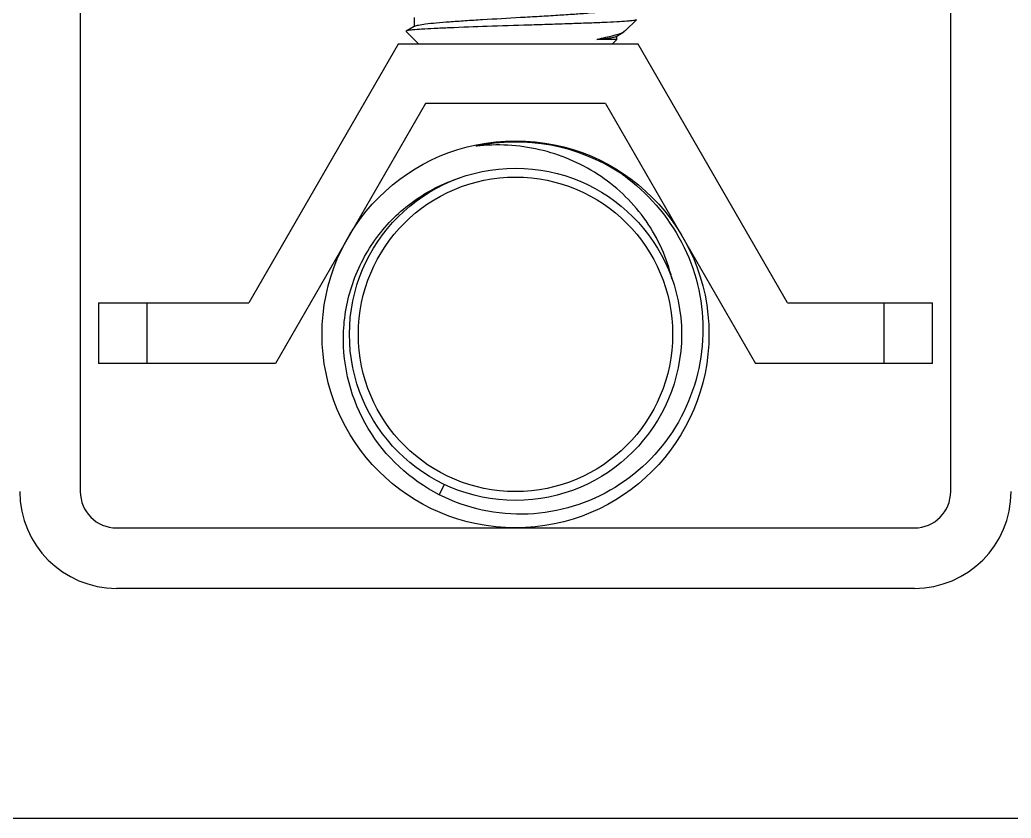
# Model space of a CAD drawing. Extents: x 27938 to 1507990, y 110129 to 923079.
# Drawn here: x 557099.8 to 557576.1, y 381981.9 to 382365.2 of the extents above; entities that cross this region are included whole.
import ezdxf

# ---------------------------------------------------------------- set-up
doc = ezdxf.new("R2010")
doc.units = 0
doc.header["$LTSCALE"] = 1000
doc.header["$MEASUREMENT"] = 0

msp = doc.modelspace()

# ---------------------------------------------------------------- linework, layer by layer
at = {"linetype": 'Continuous'}
for p, q in [((557128.89, 382522.04), (557128.89, 382138.71)), ((557547.06, 382138.71), (557547.06, 382522.04)), ((557289.3, 382366.3), (557289.3, 382362.08)), ((557289.54, 382362.22), (557289.3, 382362.08)), ((557390.87, 382360.04), (557396.06, 382365.23)), ((557396.06, 382365.23), (557396.01, 382365.19)), ((557285.48, 382359.86), (557285.42, 382359.7)), ((557291.51, 382353.61), (557285.42, 382359.7)), ((557289.3, 382362.08), (557285.48, 382359.86)), ((557386.41, 382357.32), (557386.65, 382357.46)), ((557386.65, 382357.46), (557390.05, 382359.44)), ((557386.65, 382355.82), (557386.65, 382357.46)), ((557390.87, 382360.04), (557390.05, 382359.44)), ((557281.67, 382353.61), (557209.91, 382229.32)), ((557396.96, 382353.61), (557281.67, 382353.61)), ((557386.65, 382355.82), (557377.02, 382355.82)), ((557384.44, 382353.61), (557386.65, 382355.82)), ((557468.72, 382229.32), (557396.96, 382353.61)), ((557294.72, 382325.04), (557222.68, 382200.28)), ((557381.24, 382325.04), (557294.72, 382325.04)), ((557381.24, 382325.04), (557453.27, 382200.28)), ((557391.61, 382289.27), (557391.79, 382289.13)), ((557391.79, 382289.13), (557391.9, 382289.05)), ((557392.99, 382288.39), (557393.13, 382288.29)), ((557137.6, 382229.32), (557137.6, 382200.28)), ((557137.6, 382229.32), (557209.91, 382229.32)), ((557160.83, 382229.32), (557160.83, 382200.28)), ((557468.72, 382229.32), (557538.35, 382229.32)), ((557515.12, 382200.28), (557515.12, 382229.32)), ((557538.35, 382200.28), (557538.35, 382229.32)), ((557222.68, 382200.28), (557137.6, 382200.28)), ((557538.35, 382200.28), (557453.27, 382200.28)), ((557303.71, 382142.18), (557301.33, 382137.19)), ((557146.31, 382121.29), (557230.67, 382121.29)), ((557230.67, 382121.29), (557529.64, 382121.29)), ((557247.44, 382092.25), (557146.31, 382092.25)), ((557529.64, 382092.25), (557247.44, 382092.25)), ((556519.05, 381981.9), (558156.9, 381981.9))]:
    msp.add_line(p, q, dxfattribs=at)
for radius in [92.93, 79.77, 75.5]:
    msp.add_circle((557337.98, 382214.22), radius, dxfattribs=at)
for centre, radius, start, end in [((557337.98, 382214.22), 92.35, 56.9142, 101.9142), ((557337.94, 382214.34), 92.22, 99.6229, 100.9604), ((557338, 382214.04), 92.53, 96.4409, 99.6221), ((557337.9, 382214.59), 91.97, 100.9605, 101.914), ((557329.28, 382213.56), 91.61, 95.2242, 96.5024), ((557336.25, 382215.84), 91.96, 54.7563, 55.46), ((557338.18, 382214.54), 91.97, 56.1178, 56.914), ((557336.13, 382215.68), 92.16, 52.9894, 54.7559), ((557338.08, 382214.39), 92.14, 55.3635, 56.1178), ((557337.95, 382214.2), 92.38, 53.431, 55.363), ((557146.31, 382138.71), 46.46, 180, 270), ((557146.31, 382138.71), 17.42, 180, 270), ((557529.64, 382138.71), 46.46, 270, 0), ((557529.64, 382138.71), 17.42, 270, 0)]:
    msp.add_arc(centre, radius, start, end, dxfattribs=at)
for points, knots in [([(557289.54, 382362.22), (557290.07, 382362.53), (557291.88, 382362.85), (557295.27, 382363.38), (557300.25, 382363.86), (557306.57, 382364.37), (557314.02, 382364.88), (557325.41, 382365.59), (557337.34, 382366.27), (557349.38, 382366.95), (557358, 382367.47), (557365.91, 382367.99), (557372.81, 382368.5), (557378.45, 382369), (557382.28, 382369.45), (557384.54, 382369.82), (557385.65, 382370.09), (557386.31, 382370.29), (557386.65, 382370.54), (557386.65, 382370.66)], [0, 0, 0, 0, 0.018976, 0.054803, 0.106452, 0.172137, 0.249523, 0.33584, 0.522662, 0.616451, 0.705988, 0.788055, 0.85971, 0.918396, 0.962045, 0.977754, 0.989231, 0.996485, 1, 1, 1, 1]), ([(557396.01, 382365.19), (557395.87, 382365.11), (557395.39, 382365.01), (557394.48, 382364.85), (557393.13, 382364.71), (557390.49, 382364.48), (557386.19, 382364.22), (557379.94, 382363.92), (557372.39, 382363.61), (557363.77, 382363.3), (557354.36, 382362.99), (557341.14, 382362.56), (557325.06, 382362.06), (557309.85, 382361.53), (557299.35, 382361.07), (557293.42, 382360.76), (557289.13, 382360.44), (557286.84, 382360.21), (557286.01, 382360.03)], [0, 0, 0, 0, 0.004521, 0.012961, 0.025337, 0.041576, 0.085186, 0.142522, 0.21184, 0.290971, 0.377381, 0.468257, 0.651262, 0.815293, 0.882867, 0.937432, 0.976969, 1, 1, 1, 1]), ([(557286.01, 382360.03), (557285.95, 382360.02), (557285.77, 382359.98), (557285.59, 382359.93), (557285.48, 382359.86)], [0, 0, 0, 0, 0.327761, 1, 1, 1, 1]), ([(557390.05, 382359.44), (557388.57, 382358.58), (557384.16, 382357.3), (557379.78, 382356.35), (557377.02, 382355.82)], [0, 0, 0, 0, 0.378609, 1, 1, 1, 1]), ([(557377.02, 382355.82), (557378.21, 382355.93), (557380.33, 382356.15), (557383.11, 382356.5), (557385.05, 382356.86), (557386.08, 382357.13), (557386.41, 382357.32)], [0, 0, 0, 0, 0.375937, 0.67081, 0.879434, 1, 1, 1, 1]), ([(557413.15, 382240.92), (557410.82, 382250.78), (557402.25, 382269.77), (557380.07, 382291.5), (557351.74, 382304.16), (557331.05, 382305.71), (557320.94, 382304.78)], [0, 0, 0, 0, 0.249705, 0.499631, 0.74973, 1, 1, 1, 1]), ([(557255.32, 382214.22), (557255.56, 382222.51), (557258.56, 382239.12), (557270.33, 382261.47), (557288.3, 382279.22), (557303.38, 382286.84), (557311.27, 382289.39)], [0, 0, 0, 0, 0.250031, 0.500035, 0.750022, 1, 1, 1, 1]), ([(557391.9, 382289.05), (557403.24, 382280.43), (557422.15, 382257.53), (557428.37, 382228.45), (557427.99, 382214.22)], [0, 0, 0, 0, 0.500074, 1, 1, 1, 1]), ([(557301.33, 382137.19), (557287.46, 382144.27), (557263.17, 382166.63), (557254.88, 382198.66), (557255.32, 382214.22)], [0, 0, 0, 0, 0.500109, 1, 1, 1, 1]), ([(557427.99, 382214.22), (557427.62, 382199.65), (557419.48, 382170.2), (557387.78, 382137.53), (557344.27, 382124.05), (557314.31, 382130.58), (557301.33, 382137.19)], [0, 0, 0, 0, 0.250101, 0.50014, 0.750107, 1, 1, 1, 1])]:
    msp.add_open_spline(points, degree=3, knots=knots, dxfattribs=at)

doc.saveas('drawing.dxf')
